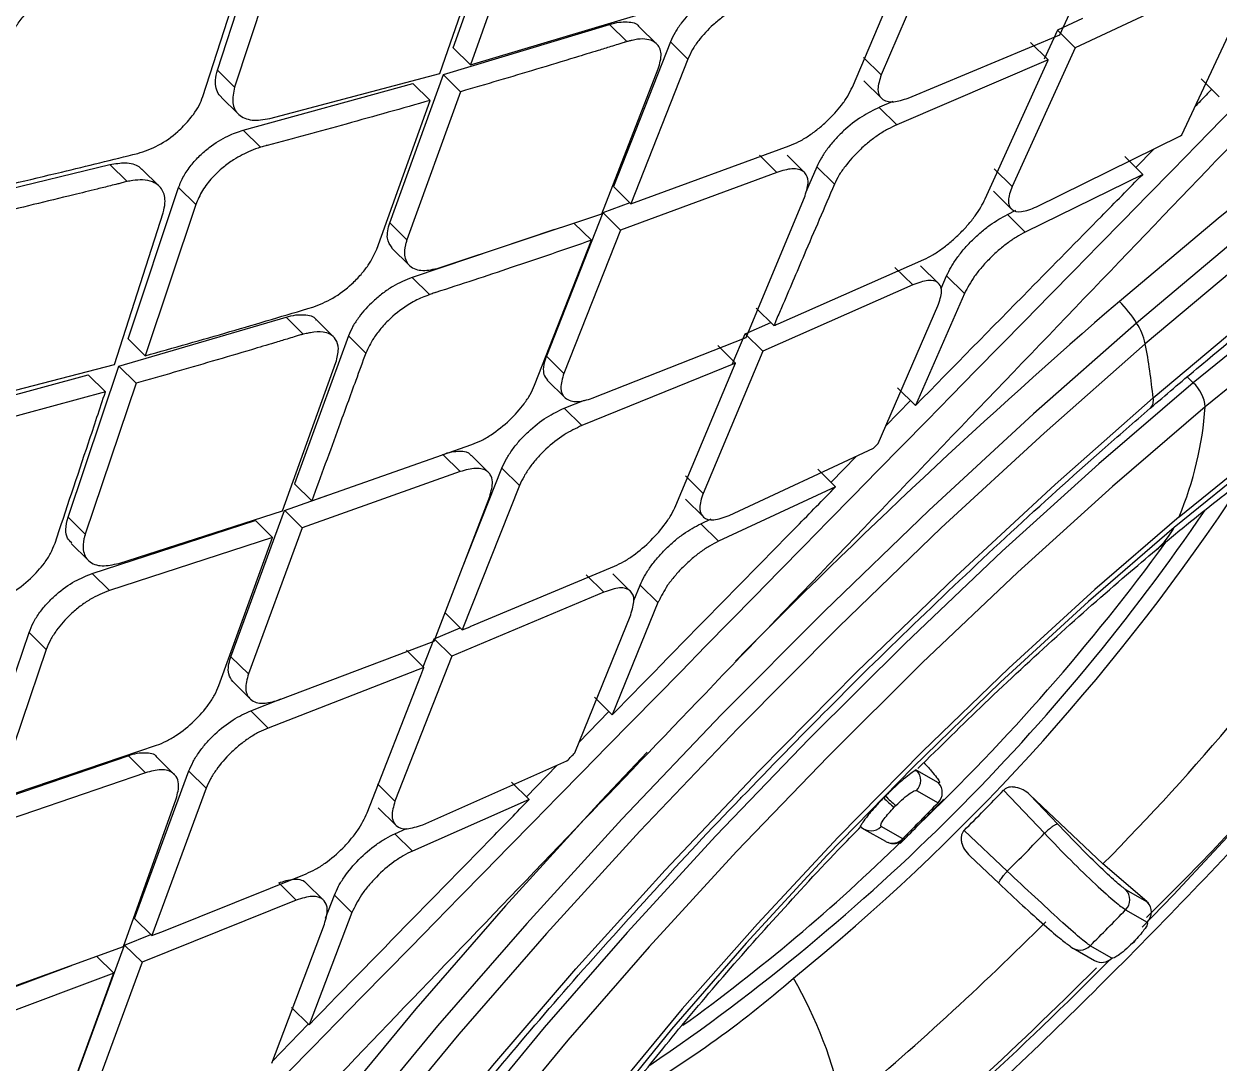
# Model space of a CAD drawing. Extents: x 525 to 613, y 487 to 635.
# Drawn here: x 540.083 to 541.062, y 582.317 to 583.168 of the extents above; entities that cross this region are included whole.
import ezdxf

# ---------------------------------------------------------------- set-up
doc = ezdxf.new("R2010")
doc.units = 0
doc.header["$MEASUREMENT"] = 0
doc.layers.add('1', color=4, linetype='Continuous')
doc.layers.add('STD TEST', color=3, linetype='Continuous')

# ---------------------------------------------------------------- blocks, each defined once
blk = doc.blocks.new('2023 VANGUARD')
at = {"layer": '1', "color": 3, "linetype": 'Continuous', "lineweight": 25}
for p, q in [((-28.5252, -9.54221), (-28.48152, -9.42056)), ((-28.02818, -9.53172), (-27.9771, -9.4186)), ((-28.71821, -9.56059), (-28.67779, -9.43731)), ((-28.46738, -9.43453), (-28.51105, -9.5562)), ((-28.53608, -9.56335), (-28.494, -9.44135)), ((-28.66369, -9.45125), (-28.70413, -9.57451)), ((-28.12536, -9.44967), (-28.17446, -9.56439)), ((-28.73027, -9.58216), (-28.68979, -9.45735)), ((-28.19813, -9.57447), (-28.14893, -9.45827)), ((-27.89504, -9.48567), (-28.0155, -9.54228)), ((-27.92836, -9.61359), (-27.87594, -9.50139)), ((-28.51105, -9.55619), (-28.37454, -9.51544)), ((-28.53316, -9.56428), (-28.39705, -9.52313)), ((-28.39705, -9.52313), (-28.38285, -9.53717)), ((-28.35845, -9.53909), (-28.37269, -9.52502)), ((-28.00964, -9.51814), (-28.03016, -9.52781)), ((-28.15238, -9.58352), (-28.02818, -9.53171)), ((-28.03015, -9.52781), (-28.04093, -9.55149)), ((-28.0155, -9.54228), (-28.03012, -9.52783)), ((-28.52519, -9.54222), (-28.51105, -9.5562)), ((-28.34714, -9.5374), (-28.3939, -9.65601)), ((-28.33288, -9.55149), (-28.34712, -9.53742)), ((-28.0155, -9.54228), (-28.06728, -9.65593)), ((-28.03766, -9.55228), (-28.05228, -9.53782)), ((-28.33288, -9.55149), (-28.37961, -9.67013)), ((-28.17446, -9.56439), (-28.18888, -9.55013)), ((-28.03766, -9.55228), (-28.16161, -9.60542)), ((-28.08925, -9.66611), (-28.03803, -9.55309)), ((-28.03803, -9.55309), (-28.03766, -9.55228)), ((-28.70413, -9.57451), (-28.71822, -9.56059)), ((-28.67542, -9.60021), (-28.53608, -9.56335)), ((-28.57712, -9.68565), (-28.53316, -9.56428)), ((-28.51899, -9.57828), (-28.53313, -9.56431)), ((-28.40347, -9.67846), (-28.35709, -9.55947)), ((-28.69708, -9.60982), (-28.55813, -9.57149)), ((-28.544, -9.58546), (-28.55813, -9.57149)), ((-28.18877, -9.56926), (-28.17432, -9.58354)), ((-27.89772, -9.58243), (-27.91251, -9.56781)), ((-28.71516, -9.58264), (-28.70116, -9.59648)), ((-28.51899, -9.57828), (-28.56295, -9.69966)), ((-28.58761, -9.70719), (-28.544, -9.58547)), ((-28.16161, -9.60542), (-28.17609, -9.59112)), ((-28.16509, -9.58642), (-28.17584, -9.59101)), ((-28.69708, -9.60983), (-28.68298, -9.62376)), ((-27.92921, -9.61444), (-27.92836, -9.61359)), ((-28.37961, -9.67013), (-28.24983, -9.62274)), ((-28.04716, -9.67264), (-27.92921, -9.61444)), ((-28.2599, -9.6444), (-28.27428, -9.63019)), ((-28.23724, -9.64461), (-28.25165, -9.63037)), ((-27.96026, -9.64599), (-27.97498, -9.63145)), ((-27.95113, -9.62526), (-27.96585, -9.64047)), ((-28.94763, -9.6723), (-28.80626, -9.63804)), ((-28.7922, -9.65193), (-28.80626, -9.63804)), ((-28.76584, -9.65579), (-28.78002, -9.64178)), ((-28.22733, -9.63985), (-28.23382, -9.65499)), ((-28.21287, -9.65414), (-28.22731, -9.63986)), ((-28.06728, -9.65593), (-28.08192, -9.64147)), ((-28.2599, -9.6444), (-28.38809, -9.69168)), ((-27.96026, -9.64599), (-28.05647, -9.69338)), ((-28.79141, -9.78079), (-28.75007, -9.65683)), ((-28.73598, -9.67075), (-28.75005, -9.65685)), ((-28.37961, -9.67013), (-28.39388, -9.65603)), ((-28.23382, -9.65499), (-28.23624, -9.66064)), ((-28.08264, -9.65978), (-28.06799, -9.67425)), ((-28.73598, -9.67075), (-28.77732, -9.79472)), ((-28.38035, -9.6694), (-28.4024, -9.67755)), ((-28.285, -9.77958), (-28.23688, -9.66354)), ((-28.80248, -9.80175), (-28.76271, -9.67746)), ((-28.53651, -9.72262), (-28.40347, -9.67845)), ((-28.4024, -9.67755), (-28.4488, -9.79493)), ((-28.38809, -9.69169), (-28.40237, -9.67758)), ((-28.07112, -9.6789), (-28.06409, -9.67543)), ((-28.05647, -9.69338), (-28.07112, -9.6789)), ((-28.56295, -9.69966), (-28.57712, -9.68566)), ((-28.44202, -9.69125), (-28.5588, -9.73052)), ((-28.38809, -9.69169), (-28.43449, -9.80908)), ((-28.41192, -9.70003), (-28.42618, -9.68594)), ((-28.45842, -9.8189), (-28.41192, -9.70004)), ((-28.57523, -9.70654), (-28.56106, -9.72054)), ((-28.25887, -9.76846), (-28.13955, -9.71577)), ((-28.12758, -9.73534), (-28.14218, -9.72091)), ((-28.5588, -9.73053), (-28.54461, -9.74454)), ((-28.14872, -9.73663), (-28.1633, -9.72223)), ((-28.12546, -9.7395), (-28.12091, -9.72907)), ((-28.12088, -9.72909), (-28.10627, -9.74353)), ((-28.14872, -9.73663), (-28.27141, -9.79104)), ((-28.10627, -9.74353), (-28.14639, -9.83541)), ((-28.27692, -9.75566), (-28.26242, -9.76999)), ((-28.17702, -9.86663), (-28.12812, -9.75384)), ((-28.79895, -9.80328), (-28.662, -9.76296)), ((-28.64787, -9.77693), (-28.662, -9.76296)), ((-28.62319, -9.77913), (-28.6372, -9.76528)), ((-28.2859, -9.77671), (-28.26501, -9.76743)), ((-28.61087, -9.77843), (-28.65511, -9.89953)), ((-28.59669, -9.79244), (-28.61086, -9.77844)), ((-28.41113, -9.82947), (-28.285, -9.77958)), ((-28.29649, -9.80187), (-28.28589, -9.77673)), ((-28.27141, -9.79104), (-28.28588, -9.77674)), ((-28.77732, -9.79472), (-28.79141, -9.78079)), ((-28.3084, -9.78638), (-28.29395, -9.80066)), ((-28.43449, -9.80908), (-28.4488, -9.79493)), ((-28.27141, -9.79104), (-28.32043, -9.90742)), ((-28.94241, -9.83802), (-28.80248, -9.80175)), ((-28.84057, -9.92697), (-28.79895, -9.80328)), ((-28.78484, -9.81723), (-28.79892, -9.80331)), ((-28.66498, -9.92168), (-28.6211, -9.80022)), ((-28.29385, -9.80074), (-28.41983, -9.85191)), ((-28.34268, -9.91736), (-28.29545, -9.8045)), ((-28.29545, -9.8045), (-28.29387, -9.80077)), ((-28.9636, -9.84811), (-28.82405, -9.81036)), ((-28.78484, -9.81723), (-28.82646, -9.94091)), ((-28.80997, -9.82428), (-28.82405, -9.81036)), ((-28.44801, -9.81473), (-28.43368, -9.82889)), ((-27.92382, -9.81188), (-27.91892, -9.81686)), ((-28.80997, -9.82428), (-28.94955, -9.86199)), ((-28.14639, -9.8354), (-28.16103, -9.82094)), ((-28.43419, -9.83771), (-28.4176, -9.83095)), ((-28.43419, -9.83772), (-28.41984, -9.8519)), ((-28.15059, -9.83126), (-28.17068, -9.852)), ((-28.64091, -9.91357), (-28.50977, -9.86751)), ((-28.51938, -9.88963), (-28.53366, -9.87552)), ((-28.49615, -9.89041), (-28.51046, -9.87627)), ((-28.29892, -9.92551), (-28.18085, -9.87052)), ((-28.19499, -9.87711), (-28.21559, -9.89838)), ((-28.518, -9.96964), (-28.48514, -9.88673)), ((-28.4708, -9.9009), (-28.48513, -9.88674)), ((-28.21183, -9.90209), (-28.2264, -9.8877)), ((-28.51938, -9.88963), (-28.64893, -9.93557)), ((-28.32043, -9.90742), (-28.33492, -9.89311)), ((-28.64091, -9.91357), (-28.6551, -9.89954)), ((-28.47075, -9.90098), (-28.51772, -10.01935)), ((-28.21184, -9.9021), (-28.30776, -9.94671)), ((-28.66315, -9.92151), (-28.62871, -9.90928)), ((-28.54061, -10.02863), (-28.49514, -9.90998)), ((-28.33494, -9.9121), (-28.32044, -9.92643)), ((-28.82646, -9.94091), (-28.84056, -9.92697)), ((-28.79908, -9.9648), (-28.66498, -9.92168)), ((-28.70711, -10.04132), (-28.66316, -9.92152)), ((-28.66313, -9.92154), (-28.64893, -9.93557)), ((-28.82087, -9.97319), (-28.68718, -9.92967)), ((-28.64894, -9.93557), (-28.69288, -10.05538)), ((-28.67298, -9.9437), (-28.68717, -9.92968)), ((-28.32227, -9.93237), (-28.31386, -9.92845)), ((-28.32227, -9.93237), (-28.30776, -9.94671)), ((-28.67298, -9.9437), (-28.80675, -9.98715)), ((-28.71703, -10.06499), (-28.67298, -9.9437)), ((-28.83807, -9.94845), (-28.82404, -9.96232)), ((-28.80675, -9.98715), (-28.82087, -9.9732)), ((-28.51121, -10.01667), (-28.39291, -9.96704)), ((-28.40161, -9.98838), (-28.41605, -9.97411)), ((-28.3798, -9.98775), (-28.39426, -9.97345)), ((-28.3771, -9.99531), (-28.37194, -9.98264)), ((-28.35744, -9.99697), (-28.37194, -9.98265)), ((-28.40161, -9.98838), (-28.52622, -10.04089)), ((-28.53208, -10.00516), (-28.51773, -10.01935)), ((-28.35744, -9.99697), (-28.3949, -10.08893)), ((-28.42551, -10.12022), (-28.37967, -10.00691)), ((-28.9145, -10.14485), (-28.87255, -10.0215)), ((-28.85843, -10.03545), (-28.87253, -10.02151)), ((-28.5406, -10.02668), (-28.51938, -10.01772)), ((-28.51774, -10.01934), (-28.5112, -10.01669)), ((-28.6684, -10.07689), (-28.54061, -10.02863)), ((-28.5496, -10.04967), (-28.54059, -10.02669)), ((-28.52622, -10.04089), (-28.54057, -10.02671)), ((-28.85843, -10.03545), (-28.90037, -10.15882)), ((-28.69288, -10.05538), (-28.70711, -10.04132)), ((-28.52622, -10.04089), (-28.57278, -10.1597)), ((-28.54909, -10.05018), (-28.56345, -10.03599)), ((-28.54909, -10.05018), (-28.67663, -10.09979)), ((-28.55168, -10.05678), (-28.54909, -10.05018)), ((-28.70572, -10.06171), (-28.69148, -10.07578)), ((-28.59546, -10.16918), (-28.55168, -10.05678)), ((-28.69089, -10.08569), (-28.66591, -10.07595)), ((-28.3949, -10.08893), (-28.4094, -10.0746)), ((-28.67663, -10.09979), (-28.69089, -10.0857)), ((-28.39753, -10.08633), (-28.42208, -10.11174)), ((-28.92214, -10.16724), (-28.79146, -10.12242)), ((-28.90036, -10.15882), (-28.76807, -10.11391)), ((-28.77726, -10.13644), (-28.79147, -10.1224)), ((-28.75354, -10.13771), (-28.76776, -10.12366)), ((-28.55004, -10.179), (-28.43192, -10.12677)), ((-28.44007, -10.13037), (-28.46501, -10.1562)), ((-28.77726, -10.13644), (-28.90798, -10.18123)), ((-28.78617, -10.25573), (-28.74158, -10.13497)), ((-28.72733, -10.14905), (-28.74156, -10.13499)), ((-28.14584, -10.13402), (-28.14667, -10.13445)), ((-28.14667, -10.13445), (-28.14531, -10.13458)), ((-28.14531, -10.13458), (-28.14584, -10.13402)), ((-28.12762, -10.14467), (-28.14531, -10.13458)), ((-28.72733, -10.14905), (-28.77189, -10.26984)), ((-28.57278, -10.1597), (-28.58715, -10.14549)), ((-28.46282, -10.15836), (-28.47727, -10.14409)), ((-28.14557, -10.151), (-28.12788, -10.16109)), ((-28.04066, -10.18606), (-28.07423, -10.15071)), ((-28.79507, -10.27883), (-28.75195, -10.15785)), ((-28.46283, -10.15836), (-28.55846, -10.20061)), ((-28.17241, -10.15694), (-28.17098, -10.1555)), ((-28.12788, -10.16109), (-28.12765, -10.16043)), ((-27.99288, -10.21109), (-28.05265, -10.15448)), ((-28.02989, -10.17848), (-28.05265, -10.15448)), ((-28.58656, -10.1651), (-28.57218, -10.17931)), ((-28.16386, -10.16471), (-28.16244, -10.16326)), ((-28.19086, -10.18089), (-28.1914, -10.17993)), ((-28.1569, -10.19058), (-28.17458, -10.18049)), ((-28.57286, -10.18639), (-28.56333, -10.18217)), ((-28.55846, -10.20061), (-28.57286, -10.18638)), ((-28.18866, -10.18252), (-28.17097, -10.19261)), ((-28.15664, -10.1899), (-28.1569, -10.19058)), ((-28.10659, -10.18361), (-28.07125, -10.21716)), ((-28.17041, -10.19291), (-28.17097, -10.19261)), ((-28.10189, -10.20453), (-28.0779, -10.22728)), ((-27.95688, -10.24184), (-27.99288, -10.2111)), ((-28.76251, -10.26617), (-28.64542, -10.21916)), ((-28.65371, -10.24091), (-28.66805, -10.22673)), ((-28.63131, -10.24086), (-28.64567, -10.22667)), ((-28.62964, -10.25564), (-28.62243, -10.23677)), ((-28.62241, -10.23679), (-28.60804, -10.25099)), ((-27.95635, -10.2424), (-27.97404, -10.23231)), ((-28.65371, -10.24091), (-28.77998, -10.29176)), ((-27.9743, -10.24872), (-27.95661, -10.25882)), ((-27.95582, -10.24335), (-27.95688, -10.24184)), ((-27.95688, -10.24184), (-27.95635, -10.2424)), ((-27.95635, -10.2424), (-27.95582, -10.24335)), ((-28.77189, -10.26984), (-28.78617, -10.25573)), ((-28.60804, -10.25099), (-28.64319, -10.34301)), ((-28.79427, -10.27765), (-28.77276, -10.26897)), ((-28.77189, -10.26984), (-28.76251, -10.26617)), ((-28.67377, -10.37437), (-28.63059, -10.26059)), ((-28.92428, -10.32568), (-28.79507, -10.27882)), ((-28.83867, -10.39859), (-28.79426, -10.27766)), ((-28.77999, -10.29177), (-28.79425, -10.27768)), ((-27.98562, -10.28831), (-28.00331, -10.27822)), ((-27.96733, -10.27459), (-27.96875, -10.27604)), ((-27.96856, -10.2761), (-27.96714, -10.27465)), ((-28.80314, -10.30078), (-28.8174, -10.28669)), ((-28.01739, -10.28025), (-27.9997, -10.29034)), ((-28.94628, -10.33497), (-28.83784, -10.29433)), ((-28.77999, -10.29177), (-28.82437, -10.41273)), ((-28.80314, -10.30078), (-28.93209, -10.34899)), ((-28.84734, -10.42192), (-28.80657, -10.31013)), ((-28.64319, -10.34301), (-28.65759, -10.32879)), ((-28.64382, -10.34238), (-28.67332, -10.37318))]:
    blk.add_line(p, q, dxfattribs=at)
at = {"layer": '1', "color": 3, "linetype": 'Continuous', "lineweight": 25, "flags": 128}
for points in [[(-27.44059, -9.43605), (-27.45222, -9.42868), (-27.47856, -9.42577), (-27.51462, -9.43327), (-27.55987, -9.45109), (-27.61365, -9.47896), (-27.67518, -9.51648), (-27.74356, -9.56309), (-27.81779, -9.61812), (-27.89679, -9.68076), (-27.97941, -9.75011)], [(-27.42032, -9.47688), (-27.42549, -9.46174), (-27.44162, -9.44854), (-27.46779, -9.44564), (-27.50361, -9.4531), (-27.54857, -9.4708), (-27.60199, -9.49849), (-27.66312, -9.53575), (-27.73105, -9.58206), (-27.80479, -9.63673), (-27.88327, -9.69896), (-27.96534, -9.76785)], [(-27.42362, -9.52604), (-27.42209, -9.50703), (-27.42785, -9.48412), (-27.4437, -9.47115), (-27.46941, -9.46831), (-27.50459, -9.47564), (-27.54875, -9.49302), (-27.60123, -9.52022), (-27.66127, -9.55683), (-27.728, -9.60231), (-27.80044, -9.65601), (-27.87753, -9.71714), (-27.95815, -9.78481)], [(-27.95179, -9.82914), (-27.87387, -9.76381), (-27.79955, -9.7051), (-27.73, -9.65393), (-27.66632, -9.6111), (-27.60951, -9.5773), (-27.56046, -9.55306), (-27.51996, -9.53875), (-27.48863, -9.53461), (-27.46697, -9.54071), (-27.45533, -9.55693), (-27.45389, -9.58303), (-27.45642, -9.59721)], [(-27.502, -9.58449), (-27.50738, -9.58046), (-27.52974, -9.57576), (-27.56188, -9.58148), (-27.60324, -9.5975), (-27.65312, -9.62356), (-27.71067, -9.65921), (-27.7749, -9.70385), (-27.84472, -9.7567), (-27.91892, -9.81686)], [(-27.52563, -9.59977), (-27.52688, -9.59978), (-27.55844, -9.60539), (-27.59906, -9.62113), (-27.64805, -9.64672), (-27.70457, -9.68173), (-27.76765, -9.72557), (-27.83621, -9.77747), (-27.90908, -9.83655)], [(-27.93042, -9.92667), (-27.8646, -9.87354), (-27.80342, -9.82799), (-27.74826, -9.79104), (-27.70033, -9.76351), (-27.66071, -9.74602), (-27.63029, -9.73895), (-27.60975, -9.74247), (-27.59954, -9.7565), (-27.5999, -9.78072), (-27.61081, -9.81459), (-27.63203, -9.85736), (-27.6631, -9.90807), (-27.7033, -9.96558), (-27.75175, -10.02863), (-27.80736, -10.09578), (-27.8689, -10.16555), (-27.93498, -10.23638), (-27.96065, -10.26291)], [(-27.63347, -9.84635), (-27.61732, -9.80743), (-27.61237, -9.7785), (-27.61875, -9.76027), (-27.63629, -9.75319), (-27.66457, -9.75743), (-27.70289, -9.77288), (-27.7503, -9.79918), (-27.80564, -9.83566), (-27.86754, -9.88143), (-27.93448, -9.93537)], [(-27.96534, -9.76785), (-28.04981, -9.84239), (-28.13545, -9.9215), (-28.22101, -10.00403), (-28.30523, -10.08876), (-28.3869, -10.17447), (-28.46481, -10.2599), (-28.53784, -10.34381), (-28.60492, -10.42497), (-28.66507, -10.5022), (-28.71741, -10.57438), (-28.76118, -10.64046), (-28.79575, -10.69946), (-28.8206, -10.75052), (-28.83538, -10.79292), (-28.83987, -10.82601), (-28.83401, -10.84934), (-28.81787, -10.86254), (-28.80762, -10.86508)], [(-27.95815, -9.78481), (-28.04113, -9.85804), (-28.12525, -9.93575), (-28.20929, -10.01681), (-28.29202, -10.10005), (-28.37224, -10.18423), (-28.44878, -10.26815), (-28.52051, -10.35058), (-28.5864, -10.4303), (-28.64549, -10.50617), (-28.69691, -10.57707), (-28.7399, -10.64197), (-28.77386, -10.69993), (-28.79827, -10.75009), (-28.81279, -10.79174), (-28.8172, -10.82425), (-28.81144, -10.84716), (-28.79559, -10.86013), (-28.76988, -10.86297), (-28.75724, -10.86132)], [(-27.91892, -9.81686), (-27.99623, -9.88331), (-28.07535, -9.9549), (-28.1549, -10.03041), (-28.23354, -10.10856), (-28.30991, -10.188), (-28.38271, -10.26737), (-28.45069, -10.34531), (-28.51269, -10.4205), (-28.56764, -10.49164), (-28.61462, -10.55752), (-28.65281, -10.61701), (-28.68156, -10.6691), (-28.70038, -10.71288), (-28.70895, -10.74762), (-28.70712, -10.77272), (-28.69992, -10.78407)], [(-28.67763, -10.82612), (-28.68399, -10.82787), (-28.71532, -10.83201), (-28.73698, -10.82592), (-28.74862, -10.80969), (-28.75006, -10.78359), (-28.74128, -10.74802), (-28.72242, -10.70354), (-28.69377, -10.65086), (-28.65579, -10.5908), (-28.60908, -10.52432), (-28.55437, -10.45246), (-28.49253, -10.37636), (-28.42452, -10.29721), (-28.35143, -10.21627), (-28.27441, -10.1348), (-28.19466, -10.05411), (-28.11346, -9.97544), (-28.03207, -9.90006), (-27.95179, -9.82914)], [(-27.90908, -9.83655), (-27.98501, -9.90181), (-28.0627, -9.97212), (-28.14083, -10.04628), (-28.21805, -10.12302), (-28.29306, -10.20103), (-28.36455, -10.27898), (-28.43131, -10.35553), (-28.4922, -10.42937), (-28.54617, -10.49924), (-28.5923, -10.56393), (-28.62981, -10.62236), (-28.65805, -10.67351), (-28.67653, -10.71651), (-28.68275, -10.73784)], [(-27.93042, -9.92667), (-27.99941, -9.98619), (-28.07004, -10.05078), (-28.14071, -10.11898), (-28.20986, -10.18928), (-28.27594, -10.26011), (-28.33748, -10.32988), (-28.39309, -10.39703), (-28.44154, -10.46007), (-28.48174, -10.51759), (-28.5128, -10.5683), (-28.53403, -10.61107), (-28.54494, -10.64494), (-28.5453, -10.66916), (-28.53509, -10.68319), (-28.51455, -10.68671), (-28.48413, -10.67964), (-28.44451, -10.66215), (-28.39658, -10.63462), (-28.34141, -10.59766), (-28.28024, -10.55211), (-28.21442, -10.49899)], [(-27.93448, -9.93537), (-28.00482, -9.99615), (-28.07682, -10.06226), (-28.1487, -10.13209), (-28.2187, -10.20391), (-28.2851, -10.27595), (-28.34626, -10.34644), (-28.40066, -10.41365), (-28.44698, -10.47591), (-28.48408, -10.5317), (-28.51103, -10.57965)], [(-28.36616, -10.1195), (-28.40377, -10.15943), (-28.4822, -10.24543), (-28.55571, -10.32989), (-28.62324, -10.4116), (-28.68378, -10.48934), (-28.73647, -10.562), (-28.78054, -10.62851), (-28.81533, -10.6879), (-28.84035, -10.73931)], [(-27.96856, -10.2761), (-27.96856, -10.2761), (-27.96875, -10.27604)], [(-27.96733, -10.27459), (-27.96714, -10.27465), (-27.9672, -10.27446), (-27.96736, -10.27422)], [(-28.80657, -10.31013), (-28.80465, -10.30489), (-28.80314, -10.30078)]]:
    blk.add_lwpolyline(points, dxfattribs=at)
at = {"layer": '1', "color": 3, "linetype": 'Continuous', "lineweight": 25}
for centre, radius, start, end in [((-24.44688, -13.83341), 5.39927, 130.86362, 135.43786), ((-28.04851, -9.81938), 0.09784, 31.78257, 45.07061), ((-28.00947, -9.79656), 0.05264, 12.89514, 33.05428), ((-28.47345, -9.88141), 0.52427, 5.72193, 10.61769), ((-27.93858, -9.83899), 0.02961, 4.72557, 48.37544), ((-27.96044, -9.83132), 0.00892, 314.25477, 14.12137), ((-28.20232, -9.81468), 0.29406, 337.61372, 355.73447), ((-29.40965, -8.76048), 2.0839, 314.18146, 327.63145), ((-29.37352, -8.91579), 1.78873, 309.0614, 326.09307), ((-29.33801, -8.94724), 1.72928, 304.27705, 325.72403), ((-27.98859, -9.90689), 0.06115, 310.1129, 332.23534), ((-29.35242, -8.91683), 1.74744, 313.68417, 323.85731), ((-29.33378, -8.87985), 1.88952, 315.20687, 325.08204), ((-28.15397, -10.14265), 0.01184, 315.16797, 43.00923), ((-28.13628, -10.15274), 0.01184, 315.16795, 43.01118), ((-29.78044, -8.50477), 2.37071, 314.91477, 316.02989), ((-28.10774, -10.09437), 0.08999, 224.05602, 231.41239), ((-28.10631, -10.09292), 0.08999, 224.05602, 231.41239), ((-26.12964, -12.15567), 2.82336, 135.05257, 135.89209), ((-28.18292, -10.17242), 0.01161, 226.85594, 315.94966), ((-28.16525, -10.18247), 0.01165, 243.72276, 315.87816), ((-29.74615, -8.53905), 2.37093, 314.94522, 315.9994), ((-29.24611, -9.08283), 1.55423, 305.80024, 314.4579), ((-27.98269, -10.24038), 0.01184, 315.16795, 43.01108), ((-30.00156, -8.28363), 2.82336, 315.05257, 315.89209), ((-27.96501, -10.25047), 0.01184, 315.16797, 43.00923), ((-29.90858, -8.385), 2.64642, 310.05546, 314.92935), ((-28.01165, -10.27015), 0.01161, 226.85397, 315.94968), ((-27.99398, -10.28021), 0.01164, 240.54667, 315.8932), ((-30.46194, -7.82967), 3.4895, 310.09691, 315.16996), ((-30.35589, -7.93893), 3.33405, 310.06245, 315.0044), ((-28.82446, -9.64177), 0.87959, 299.85195, 311.0908), ((-28.57219, -10.49103), 0.37537, 12.36941, 29.76507)]:
    blk.add_arc(centre, radius, start, end, dxfattribs=at)
for points, knots in [([(-26.25657, -9.00659), (-26.28639, -9.03262), (-26.34616, -9.08477), (-26.43588, -9.16337), (-26.52589, -9.24245), (-26.61618, -9.32202), (-26.70675, -9.40207), (-26.79761, -9.48261), (-26.96246, -9.62917), (-27.20071, -9.84237), (-27.56336, -10.17021), (-27.97706, -10.54895), (-28.64491, -11.16944), (-29.51041, -11.99309), (-30.38702, -12.85546), (-31.08022, -13.55442), (-31.59577, -14.08289), (-32.10642, -14.61502), (-32.50043, -15.03251), (-32.78012, -15.33225), (-32.94828, -15.5135), (-33.11556, -15.69485), (-33.28196, -15.8763), (-33.44748, -16.05784), (-33.61212, -16.23948), (-33.77589, -16.42122), (-33.93877, -16.60306), (-34.10078, -16.78499), (-34.2619, -16.96703), (-34.42218, -17.14914), (-34.52841, -17.27076), (-34.58149, -17.33153)], [0, 0, 0, 0, 0.010126, 0.020295, 0.030505, 0.040758, 0.051054, 0.061392, 0.071773, 0.107388, 0.142994, 0.196448, 0.250296, 0.375054, 0.500194, 0.562652, 0.625129, 0.687783, 0.750122, 0.771141, 0.792123, 0.813067, 0.833974, 0.854846, 0.875682, 0.896484, 0.917252, 0.937986, 0.958689, 0.97936, 1, 1, 1, 1]), ([(-34.2953, -16.35644), (-34.14823, -16.20119), (-33.85224, -15.88876), (-33.42001, -15.43141), (-33.01014, -14.9978), (-32.63664, -14.60267), (-32.26473, -14.20939), (-31.88595, -13.8093), (-31.49148, -13.39343), (-31.16359, -13.0484), (-30.89979, -12.77112), (-30.69771, -12.5589), (-30.49465, -12.34581), (-30.2801, -12.12086), (-30.04349, -11.87298), (-29.7782, -11.59537), (-29.4728, -11.27614), (-29.12524, -10.91318), (-28.73351, -10.50434), (-28.30692, -10.05918), (-27.85935, -9.59244), (-27.55441, -9.27357), (-27.40314, -9.11539)], [0, 0, 0, 0, 0.064164, 0.129134, 0.188798, 0.243179, 0.292266, 0.351199, 0.408496, 0.464259, 0.494029, 0.523343, 0.552199, 0.582361, 0.616634, 0.655054, 0.697624, 0.749251, 0.805912, 0.867594, 0.93432, 1, 1, 1, 1]), ([(-27.42882, -9.12347), (-27.42923, -9.12389), (-27.43251, -9.12726), (-27.44344, -9.13848), (-27.48239, -9.17846), (-27.62788, -9.32769), (-28.19488, -9.90754), (-29.31913, -11.05091), (-30.32006, -12.09508), (-30.89652, -12.69644)], [0, 0, 0, 0, 0.000353, 0.002828, 0.009436, 0.033986, 0.128384, 0.498019, 1, 1, 1, 1]), ([(-26.55478, -9.37295), (-26.88226, -9.65981), (-27.5372, -10.23354), (-28.50504, -11.11777), (-29.46085, -12.01809), (-30.40261, -12.93529), (-31.32967, -13.86783), (-32.24048, -14.81509), (-33.13578, -15.77498), (-33.7174, -16.4252), (-34.00821, -16.75031)], [0, 0, 0, 0, 0.125, 0.25, 0.375, 0.5, 0.625, 0.75, 0.875, 1, 1, 1, 1]), ([(-28.88833, -9.53615), (-28.88691, -9.53249), (-28.88439, -9.52604), (-28.87721, -9.51608), (-28.86897, -9.50766), (-28.85962, -9.50065), (-28.84829, -9.49395), (-28.83995, -9.49146), (-28.83461, -9.48987)], [0, 0, 0, 0, 0.184609, 0.326069, 0.500033, 0.638532, 0.76817, 1, 1, 1, 1]), ([(-28.29465, -9.48991), (-28.2999, -9.49208), (-28.30785, -9.49538), (-28.31866, -9.50282), (-28.32851, -9.51094), (-28.33714, -9.52027), (-28.34375, -9.52992), (-28.34598, -9.53485), (-28.34714, -9.5374)], [0, 0, 0, 0, 0.246342, 0.372404, 0.500279, 0.730548, 0.86046, 1, 1, 1, 1]), ([(-28.28038, -9.50401), (-28.28563, -9.50619), (-28.29358, -9.50948), (-28.30439, -9.51692), (-28.31425, -9.52504), (-28.32288, -9.53436), (-28.32949, -9.54401), (-28.33172, -9.54894), (-28.33288, -9.55149)], [0, 0, 0, 0, 0.246336, 0.372395, 0.500269, 0.730597, 0.860498, 1, 1, 1, 1]), ([(-28.39705, -9.52313), (-28.39437, -9.52241), (-28.3891, -9.521), (-28.3805, -9.52101), (-28.37431, -9.52198), (-28.373, -9.52497), (-28.3729, -9.52519)], [0, 0, 0, 0, 0.252411, 0.497156, 0.962841, 1, 1, 1, 1]), ([(-28.35709, -9.55946), (-28.35587, -9.55517), (-28.35345, -9.5466), (-28.35734, -9.53921), (-28.36326, -9.53578), (-28.36989, -9.53468), (-28.37635, -9.53551), (-28.38079, -9.53678), (-28.38233, -9.53707), (-28.38284, -9.53717)], [0, 0, 0, 0, 0.249744, 0.498453, 0.627679, 0.774881, 0.932441, 0.97742, 1, 1, 1, 1]), ([(-28.38285, -9.53717), (-28.38328, -9.5373), (-28.38405, -9.53754), (-28.38542, -9.53797), (-28.38744, -9.53861), (-28.39105, -9.53974), (-28.39753, -9.54176), (-28.40908, -9.54534), (-28.42937, -9.55159), (-28.46681, -9.56294), (-28.49828, -9.57219), (-28.51899, -9.57828)], [0, 0, 0, 0, 0.00961, 0.017093, 0.030477, 0.054511, 0.097482, 0.174308, 0.310905, 0.546663, 1, 1, 1, 1]), ([(-28.71499, -9.58246), (-28.7156, -9.58194), (-28.71768, -9.58015), (-28.7195, -9.57554), (-28.72032, -9.56876), (-28.71893, -9.56336), (-28.71822, -9.56059)], [0, 0, 0, 0, 0.116206, 0.396157, 0.690739, 1, 1, 1, 1]), ([(-28.17446, -9.56439), (-28.17578, -9.56854), (-28.17843, -9.57688), (-28.17534, -9.58359), (-28.17002, -9.58628), (-28.16317, -9.58697), (-28.15656, -9.58486), (-28.15238, -9.58352)], [0, 0, 0, 0, 0.248777, 0.498666, 0.642828, 0.774535, 1, 1, 1, 1]), ([(-27.95419, -9.83769), (-27.9415, -9.82685), (-27.90472, -9.79542), (-27.8458, -9.74741), (-27.77954, -9.69641), (-27.71817, -9.6525), (-27.66271, -9.61629), (-27.6143, -9.58836), (-27.574, -9.5691), (-27.54479, -9.55889), (-27.52532, -9.55612), (-27.52306, -9.55667), (-27.52192, -9.55694)], [0, 0, 0, 0, 0.058328, 0.169108, 0.27972, 0.389979, 0.499678, 0.608461, 0.715682, 0.820163, 0.908785, 1, 1, 1, 1]), ([(-28.70413, -9.57451), (-28.70507, -9.57905), (-28.70696, -9.58813), (-28.70241, -9.59623), (-28.69609, -9.60014), (-28.68814, -9.6023), (-28.68047, -9.60104), (-28.67542, -9.60021)], [0, 0, 0, 0, 0.249498, 0.499195, 0.629277, 0.756242, 1, 1, 1, 1]), ([(-28.24983, -9.62274), (-28.24726, -9.62165), (-28.24216, -9.61949), (-28.23412, -9.61467), (-28.2263, -9.60898), (-28.21669, -9.60064), (-28.20817, -9.59127), (-28.20157, -9.58169), (-28.19929, -9.57692), (-28.19813, -9.57447)], [0, 0, 0, 0, 0.127985, 0.253954, 0.378197, 0.501113, 0.734392, 0.863203, 1, 1, 1, 1]), ([(-28.78352, -9.6289), (-28.77789, -9.62699), (-28.76661, -9.62319), (-28.75192, -9.61255), (-28.7429, -9.60326), (-28.73724, -9.596), (-28.73283, -9.58968), (-28.73112, -9.58466), (-28.73027, -9.58216)], [0, 0, 0, 0, 0.249215, 0.49895, 0.665392, 0.748854, 0.87491, 1, 1, 1, 1]), ([(-27.90381, -9.57641), (-27.90531, -9.57794), (-27.90993, -9.5827), (-27.91455, -9.58747), (-27.91767, -9.59071)], [0, 0, 0, 0, 0.32263, 1, 1, 1, 1]), ([(-28.544, -9.58546), (-28.56688, -9.59194), (-28.61109, -9.60444), (-28.65604, -9.61658), (-28.67803, -9.62244), (-28.67843, -9.62255), (-28.67992, -9.62294), (-28.68138, -9.62332), (-28.68285, -9.62372), (-28.68295, -9.62375), (-28.68298, -9.62376), (-28.68298, -9.62376)], [0, 0, 0, 0, 0.496888, 0.959878, 0.965951, 0.968106, 0.968368, 0.997832, 0.999363, 0.999924, 1, 1, 1, 1]), ([(-28.17609, -9.59112), (-28.18082, -9.59339), (-28.19044, -9.59802), (-28.20329, -9.6082), (-28.21246, -9.61743), (-28.21865, -9.62494), (-28.22388, -9.63264), (-28.22617, -9.63743), (-28.22733, -9.63985)], [0, 0, 0, 0, 0.23433, 0.477109, 0.603068, 0.732038, 0.864271, 1, 1, 1, 1]), ([(-28.75007, -9.65683), (-28.74882, -9.65373), (-28.7464, -9.64773), (-28.74017, -9.63871), (-28.73295, -9.63071), (-28.72303, -9.62212), (-28.71057, -9.61426), (-28.70128, -9.61121), (-28.69708, -9.60983)], [0, 0, 0, 0, 0.160563, 0.310984, 0.451272, 0.581442, 0.810576, 1, 1, 1, 1]), ([(-28.16161, -9.60542), (-28.1641, -9.60654), (-28.16904, -9.60878), (-28.17694, -9.61367), (-28.18472, -9.61945), (-28.19437, -9.62794), (-28.20289, -9.63744), (-28.20946, -9.64703), (-28.21171, -9.65173), (-28.21287, -9.65414)], [0, 0, 0, 0, 0.126592, 0.2521, 0.376884, 0.501305, 0.737044, 0.865156, 1, 1, 1, 1]), ([(-28.68298, -9.62376), (-28.6856, -9.6247), (-28.69258, -9.62721), (-28.70352, -9.63275), (-28.71416, -9.64052), (-28.72305, -9.64899), (-28.73128, -9.65956), (-28.73436, -9.66689), (-28.73598, -9.67076)], [0, 0, 0, 0, 0.123847, 0.331014, 0.466604, 0.623312, 0.80112, 1, 1, 1, 1]), ([(-28.92659, -9.66315), (-28.89964, -9.65685), (-28.86219, -9.6481), (-28.81461, -9.63656), (-28.79387, -9.63144), (-28.78352, -9.62889)], [0, 0, 0, 0, 0.562661, 0.781761, 1, 1, 1, 1]), ([(-28.80626, -9.63803), (-28.80192, -9.63728), (-28.79268, -9.63569), (-28.78411, -9.63798), (-28.78097, -9.64116), (-28.78019, -9.64195)], [0, 0, 0, 0, 0.399391, 0.850739, 1, 1, 1, 1]), ([(-28.23687, -9.66354), (-28.2356, -9.6594), (-28.2332, -9.65162), (-28.23552, -9.64626), (-28.23856, -9.64333), (-28.24177, -9.64176), (-28.24875, -9.64101), (-28.25556, -9.64308), (-28.2599, -9.6444)], [0, 0, 0, 0, 0.24874, 0.467815, 0.498983, 0.64064, 0.771449, 1, 1, 1, 1]), ([(-28.7922, -9.65193), (-28.793, -9.65213), (-28.79443, -9.65249), (-28.79698, -9.65313), (-28.80075, -9.65407), (-28.80749, -9.65576), (-28.81952, -9.65874), (-28.84054, -9.66393), (-28.87942, -9.67338), (-28.91203, -9.6811), (-28.93356, -9.6862)], [0, 0, 0, 0, 0.017104, 0.030497, 0.054545, 0.09754, 0.174389, 0.310931, 0.545091, 1, 1, 1, 1]), ([(-28.76271, -9.67746), (-28.76204, -9.67478), (-28.76079, -9.66974), (-28.76151, -9.66174), (-28.76502, -9.65569), (-28.77165, -9.6517), (-28.77887, -9.65019), (-28.78606, -9.65081), (-28.79066, -9.65165), (-28.7922, -9.65193)], [0, 0, 0, 0, 0.145691, 0.274264, 0.501432, 0.626169, 0.791714, 0.930282, 1, 1, 1, 1]), ([(-28.14639, -9.8354), (-28.11538, -9.80382), (-28.06465, -9.75216), (-28.00258, -9.68905), (-27.97156, -9.65748), (-27.96027, -9.64599)], [0, 0, 0, 0, 0.5000005, 0.8179756, 1, 1, 1, 1]), ([(-28.21287, -9.65414), (-28.22114, -9.67344), (-28.23556, -9.70713), (-28.25153, -9.7445), (-28.25964, -9.76347), (-28.2617, -9.76829), (-28.26224, -9.76955), (-28.26238, -9.76988), (-28.26242, -9.76998), (-28.26242, -9.76999)], [0, 0, 0, 0, 0.499999, 0.872872, 0.967154, 0.991257, 0.997548, 0.999747, 1, 1, 1, 1]), ([(-28.06728, -9.65593), (-28.06876, -9.66009), (-28.07042, -9.66477), (-28.07031, -9.66884), (-28.06993, -9.67169), (-28.06755, -9.6757), (-28.06037, -9.67773), (-28.05155, -9.67433), (-28.04716, -9.67265)], [0, 0, 0, 0, 0.249121, 0.28052, 0.332977, 0.500688, 0.751406, 1, 1, 1, 1]), ([(-28.13955, -9.71577), (-28.13712, -9.71456), (-28.13237, -9.7122), (-28.12475, -9.7071), (-28.11723, -9.70118), (-28.10996, -9.69448), (-28.10328, -9.68734), (-28.09533, -9.67752), (-28.09168, -9.67066), (-28.08925, -9.66611)], [0, 0, 0, 0, 0.128334, 0.251119, 0.376293, 0.500399, 0.62351, 0.749639, 1, 1, 1, 1]), ([(-28.12091, -9.72907), (-28.11978, -9.72674), (-28.11755, -9.72213), (-28.11258, -9.71458), (-28.10667, -9.70707), (-28.09995, -9.69984), (-28.09274, -9.69321), (-28.0828, -9.68532), (-28.07579, -9.68147), (-28.07112, -9.6789)], [0, 0, 0, 0, 0.130869, 0.259341, 0.385778, 0.51056, 0.634081, 0.75675, 1, 1, 1, 1]), ([(-28.575, -9.70635), (-28.57678, -9.70396), (-28.5805, -9.69897), (-28.57828, -9.69022), (-28.57712, -9.68566)], [0, 0, 0, 0, 0.478257, 1, 1, 1, 1]), ([(-28.56295, -9.69966), (-28.56313, -9.70016), (-28.56363, -9.7016), (-28.56486, -9.70604), (-28.56546, -9.71377), (-28.56218, -9.72052), (-28.5561, -9.72392), (-28.5485, -9.72541), (-28.54122, -9.72372), (-28.53651, -9.72262)], [0, 0, 0, 0, 0.027526, 0.078466, 0.25015, 0.499437, 0.63601, 0.765084, 1, 1, 1, 1]), ([(-28.41192, -9.70003), (-28.43373, -9.70755), (-28.47586, -9.72208), (-28.51885, -9.73619), (-28.53987, -9.74301), (-28.54024, -9.74313), (-28.54034, -9.74316), (-28.5417, -9.74359), (-28.5431, -9.74403), (-28.54449, -9.7445), (-28.54459, -9.74453), (-28.54461, -9.74454), (-28.54461, -9.74454)], [0, 0, 0, 0, 0.496892, 0.960008, 0.966049, 0.967674, 0.968282, 0.968368, 0.997884, 0.999402, 0.999936, 1, 1, 1, 1]), ([(-28.05647, -9.69338), (-28.05887, -9.69464), (-28.06362, -9.69711), (-28.07121, -9.70235), (-28.07863, -9.70835), (-28.08574, -9.71503), (-28.09232, -9.72216), (-28.10022, -9.73207), (-28.10385, -9.73895), (-28.10627, -9.74353)], [0, 0, 0, 0, 0.129501, 0.255778, 0.379259, 0.5004, 0.623638, 0.749666, 1, 1, 1, 1]), ([(-28.64001, -9.75477), (-28.63459, -9.75265), (-28.62374, -9.74842), (-28.60991, -9.73786), (-28.60058, -9.72829), (-28.59289, -9.71841), (-28.58967, -9.71158), (-28.5876, -9.70719)], [0, 0, 0, 0, 0.249585, 0.499556, 0.637828, 0.767434, 1, 1, 1, 1]), ([(-28.5588, -9.73052), (-28.56408, -9.73266), (-28.57205, -9.7359), (-28.58283, -9.74335), (-28.59263, -9.75151), (-28.60114, -9.76095), (-28.60763, -9.77077), (-28.60977, -9.77582), (-28.61088, -9.77843)], [0, 0, 0, 0, 0.246122, 0.372299, 0.500372, 0.730426, 0.860366, 1, 1, 1, 1]), ([(-28.12811, -9.75384), (-28.12665, -9.74964), (-28.12515, -9.7453), (-28.12516, -9.74186), (-28.12518, -9.74095), (-28.12552, -9.73813), (-28.12792, -9.73391), (-28.13532, -9.73174), (-28.14427, -9.73501), (-28.14872, -9.73663)], [0, 0, 0, 0, 0.24932, 0.257927, 0.273073, 0.322973, 0.500753, 0.751386, 1, 1, 1, 1]), ([(-28.54461, -9.74454), (-28.54477, -9.74463), (-28.54519, -9.74486), (-28.54671, -9.74541), (-28.55181, -9.74733), (-28.56236, -9.75252), (-28.57467, -9.76192), (-28.5842, -9.77191), (-28.59164, -9.78189), (-28.59477, -9.78841), (-28.5967, -9.79244)], [0, 0, 0, 0, 0.009122, 0.024533, 0.074527, 0.251182, 0.500258, 0.650088, 0.783386, 1, 1, 1, 1]), ([(-28.77732, -9.79472), (-28.75415, -9.78816), (-28.70809, -9.77511), (-28.66262, -9.76152), (-28.64001, -9.75476)], [0, 0, 0, 0, 0.502953, 1, 1, 1, 1]), ([(-28.662, -9.76295), (-28.6593, -9.76226), (-28.65397, -9.76089), (-28.64525, -9.76103), (-28.63893, -9.76213), (-28.6375, -9.76522), (-28.6374, -9.76544)], [0, 0, 0, 0, 0.253321, 0.498692, 0.964476, 1, 1, 1, 1]), ([(-28.26242, -9.76999), (-28.26176, -9.7697), (-28.26058, -9.7692), (-28.2594, -9.76869), (-28.25887, -9.76846)], [0, 0, 0, 0, 0.56, 1, 1, 1, 1]), ([(-28.64787, -9.77693), (-28.6483, -9.77706), (-28.64908, -9.7773), (-28.65046, -9.77772), (-28.65249, -9.77833), (-28.65614, -9.77944), (-28.66266, -9.78142), (-28.6743, -9.78493), (-28.6947, -9.79104), (-28.73236, -9.80216), (-28.764, -9.81124), (-28.78483, -9.81722)], [0, 0, 0, 0, 0.009618, 0.017107, 0.030502, 0.054554, 0.097555, 0.174419, 0.311027, 0.546303, 1, 1, 1, 1]), ([(-28.6211, -9.80022), (-28.6201, -9.79632), (-28.61824, -9.78899), (-28.62076, -9.78124), (-28.62546, -9.77681), (-28.63231, -9.77465), (-28.63929, -9.77502), (-28.64499, -9.77644), (-28.6471, -9.77679), (-28.64787, -9.77692)], [0, 0, 0, 0, 0.217149, 0.408058, 0.572656, 0.710894, 0.907606, 0.966764, 1, 1, 1, 1]), ([(-28.59669, -9.79244), (-28.59943, -9.79993), (-28.6068, -9.82012), (-28.62152, -9.86051), (-28.63353, -9.89339), (-28.64091, -9.91357)], [0, 0, 0, 0, 0.185472, 0.500001, 1, 1, 1, 1]), ([(-28.44881, -9.79493), (-28.44981, -9.7981), (-28.4516, -9.80371), (-28.4511, -9.81049), (-28.44901, -9.8132), (-28.44791, -9.81464)], [0, 0, 0, 0, 0.37957, 0.671207, 1, 1, 1, 1]), ([(-28.43449, -9.80908), (-28.4357, -9.81335), (-28.43813, -9.8219), (-28.43471, -9.82893), (-28.42915, -9.83185), (-28.42209, -9.83274), (-28.41538, -9.83074), (-28.41113, -9.82948)], [0, 0, 0, 0, 0.248853, 0.49858, 0.642422, 0.774049, 1, 1, 1, 1]), ([(-28.50978, -9.86751), (-28.50718, -9.86645), (-28.50203, -9.86434), (-28.4914, -9.85804), (-28.4787, -9.84792), (-28.46818, -9.83605), (-28.46171, -9.8263), (-28.45953, -9.82142), (-28.45842, -9.8189)], [0, 0, 0, 0, 0.128064, 0.254224, 0.50057, 0.73425, 0.863182, 1, 1, 1, 1]), ([(-28.85126, -9.94829), (-28.84212, -9.92085), (-28.82834, -9.87953), (-28.81459, -9.83818), (-28.80997, -9.82428)], [0, 0, 0, 0, 0.664013, 1, 1, 1, 1]), ([(-28.48515, -9.88673), (-28.48404, -9.88425), (-28.48185, -9.87934), (-28.47672, -9.87153), (-28.47061, -9.86393), (-28.4615, -9.85464), (-28.44868, -9.84447), (-28.43896, -9.83994), (-28.43419, -9.83771)], [0, 0, 0, 0, 0.135487, 0.267661, 0.396704, 0.522809, 0.765872, 1, 1, 1, 1]), ([(-28.28909, -10.15681), (-28.26534, -10.13224), (-28.21745, -10.08272), (-28.14309, -10.00972), (-28.06801, -9.93885), (-28.00479, -9.88161), (-27.96729, -9.84907), (-27.95419, -9.83769)], [0, 0, 0, 0, 0.2177398, 0.4389361, 0.6601185, 0.8812034, 1, 1, 1, 1]), ([(-27.94924, -9.95369), (-27.93978, -9.94586), (-27.9129, -9.92362), (-27.87181, -9.89164), (-27.83239, -9.86327), (-27.80818, -9.84718), (-27.8004, -9.84261), (-27.79965, -9.84218)], [0, 0, 0, 0, 0.1584838, 0.4506573, 0.734541, 0.9747092, 1, 1, 1, 1]), ([(-28.41982, -9.85191), (-28.4246, -9.85416), (-28.43433, -9.85874), (-28.44715, -9.86898), (-28.45624, -9.8783), (-28.46234, -9.88587), (-28.46744, -9.89365), (-28.46964, -9.89852), (-28.47075, -9.90098)], [0, 0, 0, 0, 0.235285, 0.478666, 0.604649, 0.733396, 0.865115, 1, 1, 1, 1]), ([(-28.18085, -9.87053), (-28.18014, -9.8698), (-28.17886, -9.8685), (-28.17759, -9.8672), (-28.17702, -9.86663)], [0, 0, 0, 0, 0.560001, 1, 1, 1, 1]), ([(-28.53366, -9.87553), (-28.53114, -9.87472), (-28.52615, -9.87312), (-28.51796, -9.87269), (-28.51206, -9.87332), (-28.51082, -9.87622), (-28.51071, -9.87647)], [0, 0, 0, 0, 0.246927, 0.488543, 0.954847, 1, 1, 1, 1]), ([(-28.49513, -9.90998), (-28.49396, -9.90572), (-28.492, -9.89864), (-28.49407, -9.89275), (-28.49697, -9.88934), (-28.5009, -9.88735), (-28.50809, -9.88641), (-28.51499, -9.88838), (-28.51938, -9.88964)], [0, 0, 0, 0, 0.248694, 0.413885, 0.499183, 0.640335, 0.770957, 1, 1, 1, 1]), ([(-28.3949, -10.08893), (-28.3644, -10.05777), (-28.31394, -10.00623), (-28.25289, -9.94398), (-28.22238, -9.91284), (-28.21184, -9.90209)], [0, 0, 0, 0, 0.500001, 0.827348, 1, 1, 1, 1]), ([(-28.32043, -9.90742), (-28.32177, -9.91167), (-28.32357, -9.91736), (-28.32268, -9.92341), (-28.31993, -9.92796), (-28.31238, -9.9303), (-28.3034, -9.92711), (-28.29892, -9.92552)], [0, 0, 0, 0, 0.249246, 0.333555, 0.500601, 0.751122, 1, 1, 1, 1]), ([(-28.39292, -9.96705), (-28.39041, -9.96587), (-28.38545, -9.96353), (-28.37522, -9.95686), (-28.36283, -9.94635), (-28.35243, -9.93427), (-28.346, -9.92451), (-28.3438, -9.91978), (-28.34268, -9.91736)], [0, 0, 0, 0, 0.130185, 0.256939, 0.500269, 0.738326, 0.86623, 1, 1, 1, 1]), ([(-28.25651, -10.54974), (-28.24235, -10.53779), (-28.20057, -10.50254), (-28.13141, -10.441), (-28.05013, -10.36493), (-27.97125, -10.28729), (-27.89482, -10.20831), (-27.8209, -10.12807), (-27.74986, -10.04649), (-27.68915, -9.97322), (-27.65475, -9.92744), (-27.64086, -9.90896)], [0, 0, 0, 0, 0.0640415, 0.1889291, 0.3100964, 0.429294, 0.5481058, 0.6676131, 0.7891837, 0.9148925, 1, 1, 1, 1]), ([(-28.8375, -9.94788), (-28.83881, -9.94676), (-28.84176, -9.94424), (-28.84292, -9.93684), (-28.84139, -9.93044), (-28.84057, -9.92697)], [0, 0, 0, 0, 0.267953, 0.6028717, 1, 1, 1, 1]), ([(-28.37195, -9.98265), (-28.37087, -9.98027), (-28.36872, -9.97557), (-28.36384, -9.96792), (-28.358, -9.96035), (-28.35131, -9.95309), (-28.3441, -9.94647), (-28.33413, -9.93863), (-28.327, -9.93487), (-28.32226, -9.93237)], [0, 0, 0, 0, 0.130507, 0.258872, 0.385385, 0.510351, 0.634085, 0.756911, 1, 1, 1, 1]), ([(-28.82646, -9.94091), (-28.82647, -9.94095), (-28.82651, -9.94107), (-28.82663, -9.94144), (-28.82702, -9.94267), (-28.82822, -9.94712), (-28.82873, -9.95521), (-28.82516, -9.9623), (-28.81892, -9.96585), (-28.81117, -9.96749), (-28.80383, -9.96586), (-28.79908, -9.96481)], [0, 0, 0, 0, 0.002274, 0.006334, 0.01981, 0.068181, 0.250059, 0.49929, 0.63547, 0.76445, 1, 1, 1, 1]), ([(-28.30775, -9.94671), (-28.3102, -9.94792), (-28.31502, -9.95033), (-28.32269, -9.95549), (-28.33013, -9.96145), (-28.33725, -9.96811), (-28.34381, -9.97534), (-28.35118, -9.98457), (-28.35499, -9.99266), (-28.35721, -9.99655), (-28.35745, -9.99697)], [0, 0, 0, 0, 0.129147, 0.25531, 0.378832, 0.500077, 0.623657, 0.750213, 0.973065, 1, 1, 1, 1]), ([(-28.90323, -9.9963), (-28.89782, -9.99422), (-28.88694, -9.99003), (-28.87139, -9.97804), (-28.86092, -9.96639), (-28.85447, -9.95639), (-28.85236, -9.95108), (-28.85126, -9.94829)], [0, 0, 0, 0, 0.248517, 0.499694, 0.723033, 0.854912, 1, 1, 1, 1]), ([(-28.14452, -10.13305), (-28.12629, -10.11507), (-28.08844, -10.07775), (-28.0307, -10.02429), (-27.98373, -9.98274), (-27.95728, -9.96046), (-27.94924, -9.95369)], [0, 0, 0, 0, 0.276786, 0.574717, 0.870618, 1, 1, 1, 1]), ([(-28.87255, -10.0215), (-28.87145, -10.01875), (-28.8693, -10.01335), (-28.86393, -10.00501), (-28.85751, -9.9972), (-28.84815, -9.98811), (-28.83538, -9.97883), (-28.82557, -9.97502), (-28.82088, -9.9732)], [0, 0, 0, 0, 0.143635, 0.281886, 0.414807, 0.542459, 0.781164, 1, 1, 1, 1]), ([(-28.37967, -10.00691), (-28.37837, -10.00266), (-28.37585, -9.99444), (-28.37817, -9.98923), (-28.38203, -9.9857), (-28.38797, -9.98374), (-28.39707, -9.98684), (-28.40161, -9.98839)], [0, 0, 0, 0, 0.249475, 0.482547, 0.50037, 0.751086, 1, 1, 1, 1]), ([(-28.80675, -9.98715), (-28.81204, -9.98926), (-28.82004, -9.99245), (-28.83079, -9.9999), (-28.84053, -10.00811), (-28.84895, -10.01766), (-28.8553, -10.02763), (-28.85736, -10.03278), (-28.85843, -10.03545)], [0, 0, 0, 0, 0.245882, 0.372175, 0.500468, 0.730377, 0.860325, 1, 1, 1, 1]), ([(-28.70557, -10.06159), (-28.70697, -10.05973), (-28.70949, -10.05638), (-28.70942, -10.04913), (-28.70815, -10.04412), (-28.70721, -10.04158), (-28.70711, -10.04132)], [0, 0, 0, 0, 0.394788, 0.710401, 0.970332, 1, 1, 1, 1]), ([(-28.69288, -10.05538), (-28.694, -10.05975), (-28.69623, -10.0685), (-28.69253, -10.07581), (-28.68675, -10.07893), (-28.6795, -10.08), (-28.6727, -10.0781), (-28.6684, -10.07689)], [0, 0, 0, 0, 0.248921, 0.498526, 0.642186, 0.773772, 1, 1, 1, 1]), ([(-28.76807, -10.11392), (-28.76546, -10.11288), (-28.76026, -10.11081), (-28.7496, -10.10456), (-28.73694, -10.09444), (-28.72654, -10.08245), (-28.72019, -10.07254), (-28.7181, -10.06756), (-28.71703, -10.06499)], [0, 0, 0, 0, 0.128041, 0.254241, 0.500661, 0.73439, 0.86329, 1, 1, 1, 1]), ([(-28.74158, -10.13497), (-28.74052, -10.13244), (-28.73841, -10.12744), (-28.7334, -10.11952), (-28.72735, -10.11186), (-28.71831, -10.1025), (-28.70552, -10.09232), (-28.69571, -10.08788), (-28.69089, -10.0857)], [0, 0, 0, 0, 0.135166, 0.267199, 0.39624, 0.522441, 0.765801, 1, 1, 1, 1]), ([(-28.67663, -10.09979), (-28.67917, -10.10085), (-28.68422, -10.10297), (-28.69217, -10.10776), (-28.69997, -10.1135), (-28.70955, -10.12203), (-28.7179, -10.13173), (-28.7242, -10.14163), (-28.72627, -10.14654), (-28.72733, -10.14905)], [0, 0, 0, 0, 0.126258, 0.251764, 0.37673, 0.501374, 0.737783, 0.865739, 1, 1, 1, 1]), ([(-28.79146, -10.12242), (-28.78891, -10.12164), (-28.78387, -10.12009), (-28.77555, -10.11981), (-28.76949, -10.12058), (-28.76814, -10.12359), (-28.76801, -10.12387)], [0, 0, 0, 0, 0.247522, 0.489243, 0.954059, 1, 1, 1, 1]), ([(-28.43192, -10.12677), (-28.43072, -10.12555), (-28.42858, -10.12336), (-28.42645, -10.12118), (-28.42551, -10.12022)], [0, 0, 0, 0, 0.560001, 1, 1, 1, 1]), ([(-28.13945, -10.1281), (-28.13734, -10.13048), (-28.13083, -10.13784), (-28.12572, -10.14471), (-28.12699, -10.14468), (-28.12762, -10.14467)], [0, 0, 0, 0, 0.1929212, 0.597082, 1, 1, 1, 1]), ([(-28.75194, -10.15785), (-28.75086, -10.1535), (-28.74907, -10.14628), (-28.75134, -10.14017), (-28.7544, -10.1366), (-28.75848, -10.13447), (-28.76584, -10.13336), (-28.77281, -10.13524), (-28.77726, -10.13644)], [0, 0, 0, 0, 0.248743, 0.412405, 0.499124, 0.639915, 0.77044, 1, 1, 1, 1]), ([(-28.14667, -10.13445), (-28.1477, -10.13517), (-28.14979, -10.1366), (-28.1559, -10.14149), (-28.16328, -10.1479), (-28.16844, -10.15298), (-28.17098, -10.1555)], [0, 0, 0, 0, 0.246603, 0.499388, 0.752586, 1, 1, 1, 1]), ([(-28.16244, -10.16326), (-28.16036, -10.16124), (-28.1562, -10.15719), (-28.15084, -10.15305), (-28.14712, -10.15088), (-28.14609, -10.15096), (-28.14557, -10.151)], [0, 0, 0, 0, 0.279658, 0.559227, 0.779582, 1, 1, 1, 1]), ([(-28.05265, -10.15448), (-28.05437, -10.15303), (-28.05767, -10.15024), (-28.06303, -10.14845), (-28.06717, -10.14797), (-28.06993, -10.14822), (-28.07239, -10.14909), (-28.07362, -10.15018), (-28.07423, -10.15071)], [0, 0, 0, 0, 0.298263, 0.575128, 0.701506, 0.809415, 0.905745, 1, 1, 1, 1]), ([(-28.72861, -10.76307), (-28.72852, -10.76322), (-28.72774, -10.76451), (-28.72953, -10.75747), (-28.72586, -10.7395), (-28.71599, -10.71093), (-28.6982, -10.67357), (-28.67201, -10.62755), (-28.63746, -10.574), (-28.595, -10.51405), (-28.54531, -10.44886), (-28.48912, -10.37954), (-28.42739, -10.30718), (-28.36068, -10.23299), (-28.31408, -10.18242), (-28.28946, -10.15719), (-28.28909, -10.15681)], [0, 0, 0, 0, 0.009188, 0.0775928, 0.1496546, 0.2248831, 0.3048698, 0.3881717, 0.473484, 0.5599651, 0.6471318, 0.7347123, 0.8225495, 0.9105484, 0.9986477, 1, 1, 1, 1]), ([(-28.64319, -10.34301), (-28.61315, -10.31222), (-28.56315, -10.26099), (-28.503, -10.19947), (-28.47294, -10.1687), (-28.46283, -10.15836)], [0, 0, 0, 0, 0.5, 0.831912, 1, 1, 1, 1]), ([(-28.57278, -10.1597), (-28.57402, -10.16404), (-28.5757, -10.16988), (-28.57458, -10.17615), (-28.57159, -10.18092), (-28.56373, -10.18355), (-28.5546, -10.18052), (-28.55004, -10.17901)], [0, 0, 0, 0, 0.249321, 0.334586, 0.50054, 0.750903, 1, 1, 1, 1]), ([(-28.17241, -10.15695), (-28.17486, -10.15951), (-28.17981, -10.16471), (-28.18573, -10.17181), (-28.18997, -10.17746), (-28.19093, -10.17911), (-28.1914, -10.17993)], [0, 0, 0, 0, 0.247558, 0.500834, 0.753648, 1, 1, 1, 1]), ([(-28.15896, -10.19445), (-28.14971, -10.18494), (-28.13785, -10.17275), (-28.12579, -10.16069), (-28.12313, -10.15803)], [0, 0, 0, 0, 0.779443, 1, 1, 1, 1]), ([(-28.64542, -10.21917), (-28.64289, -10.21801), (-28.63789, -10.21572), (-28.62763, -10.20911), (-28.61757, -10.20057), (-28.60891, -10.19108), (-28.60114, -10.18107), (-28.59773, -10.17392), (-28.59546, -10.16918)], [0, 0, 0, 0, 0.130068, 0.256774, 0.499944, 0.623421, 0.749844, 1, 1, 1, 1]), ([(-28.17458, -10.18049), (-28.17477, -10.17996), (-28.17515, -10.17892), (-28.17247, -10.17459), (-28.16853, -10.16963), (-28.16542, -10.16635), (-28.16386, -10.16471)], [0, 0, 0, 0, 0.279486, 0.559002, 0.779415, 1, 1, 1, 1]), ([(-28.45293, -10.50244), (-28.45239, -10.5014), (-28.44968, -10.49624), (-28.43862, -10.47795), (-28.41869, -10.44811), (-28.39016, -10.40892), (-28.35384, -10.36259), (-28.31033, -10.3104), (-28.26062, -10.25426), (-28.22012, -10.21017), (-28.19596, -10.18553), (-28.19082, -10.18029)], [0, 0, 0, 0, 0.027016, 0.1339, 0.252952, 0.382463, 0.520008, 0.66324, 0.810268, 0.959693, 1, 1, 1, 1]), ([(-28.03195, -10.17905), (-28.03255, -10.17941), (-28.03377, -10.18014), (-28.03606, -10.18191), (-28.03843, -10.18392), (-28.03994, -10.18536), (-28.04066, -10.18606)], [0, 0, 0, 0, 0.259419, 0.518943, 0.768457, 1, 1, 1, 1]), ([(-28.0299, -10.17847), (-28.0301, -10.17843), (-28.03051, -10.17834), (-28.03146, -10.17881), (-28.03195, -10.17905)], [0, 0, 0, 0, 0.481432, 1, 1, 1, 1]), ([(-27.97404, -10.23231), (-27.97609, -10.23081), (-27.9802, -10.2278), (-27.99415, -10.21476), (-28.01158, -10.19755), (-28.02379, -10.18483), (-28.02989, -10.17848)], [0, 0, 0, 0, 0.249775, 0.50014, 0.75045, 1, 1, 1, 1]), ([(-28.62243, -10.23677), (-28.62136, -10.23431), (-28.61927, -10.22948), (-28.61299, -10.21952), (-28.60272, -10.20721), (-28.59039, -10.1966), (-28.58024, -10.18991), (-28.57533, -10.18757), (-28.57286, -10.18638)], [0, 0, 0, 0, 0.132943, 0.260638, 0.500019, 0.744321, 0.870751, 1, 1, 1, 1]), ([(-28.16904, -10.19334), (-28.1684, -10.19363), (-28.16635, -10.19454), (-28.16261, -10.19455), (-28.15847, -10.1934), (-28.15648, -10.19168), (-28.15551, -10.19084)], [0, 0, 0, 0, 0.133501, 0.425645, 0.717742, 1, 1, 1, 1]), ([(-28.10659, -10.18361), (-28.10712, -10.18423), (-28.10818, -10.18548), (-28.10898, -10.18792), (-28.10914, -10.19063), (-28.10849, -10.19466), (-28.10645, -10.19983), (-28.10345, -10.20293), (-28.10189, -10.20453)], [0, 0, 0, 0, 0.0942208, 0.1904847, 0.2982826, 0.4245037, 0.7016106, 1, 1, 1, 1]), ([(-28.04066, -10.18606), (-28.0335, -10.19357), (-28.01919, -10.20859), (-27.99839, -10.22852), (-27.98163, -10.24351), (-27.97674, -10.24699), (-27.9743, -10.24872)], [0, 0, 0, 0, 0.249978, 0.499965, 0.74997, 1, 1, 1, 1]), ([(-28.55846, -10.20061), (-28.56094, -10.20179), (-28.56584, -10.20413), (-28.57599, -10.21082), (-28.586, -10.21944), (-28.59464, -10.22901), (-28.60237, -10.23907), (-28.60578, -10.24623), (-28.60804, -10.25099)], [0, 0, 0, 0, 0.129215, 0.255626, 0.499934, 0.62358, 0.74984, 1, 1, 1, 1]), ([(-28.0779, -10.22728), (-28.07798, -10.22716), (-28.07814, -10.22693), (-28.07784, -10.22586), (-28.07672, -10.22384), (-28.07477, -10.22118), (-28.07285, -10.21889), (-28.07179, -10.21774), (-28.07125, -10.21716)], [0, 0, 0, 0, 0.124722, 0.249344, 0.5, 0.750656, 0.875278, 1, 1, 1, 1]), ([(-28.00331, -10.27822), (-28.00574, -10.27647), (-28.0106, -10.27296), (-28.02734, -10.25795), (-28.04849, -10.23838), (-28.06366, -10.22423), (-28.07125, -10.21716)], [0, 0, 0, 0, 0.25003, 0.500035, 0.750022, 1, 1, 1, 1]), ([(-28.66805, -10.22673), (-28.66392, -10.22534), (-28.65729, -10.2231), (-28.65042, -10.22387), (-28.64682, -10.22498), (-28.64588, -10.2266), (-28.64579, -10.22677)], [0, 0, 0, 0, 0.426184, 0.682986, 0.968497, 1, 1, 1, 1]), ([(-28.0779, -10.22728), (-28.07147, -10.23331), (-28.05861, -10.24539), (-28.04036, -10.26178), (-28.02585, -10.27423), (-28.02167, -10.27715), (-28.01959, -10.27861)], [0, 0, 0, 0, 0.249817, 0.500222, 0.750496, 1, 1, 1, 1]), ([(-28.63059, -10.26059), (-28.62933, -10.25621), (-28.62803, -10.25169), (-28.62828, -10.24802), (-28.62836, -10.24708), (-28.62891, -10.244), (-28.63175, -10.2393), (-28.63986, -10.23652), (-28.6491, -10.23945), (-28.65371, -10.2409)], [0, 0, 0, 0, 0.249422, 0.256777, 0.271023, 0.320176, 0.500628, 0.751003, 1, 1, 1, 1]), ([(-27.95661, -10.25882), (-27.95642, -10.25934), (-27.95604, -10.26038), (-27.95872, -10.26471), (-27.96267, -10.26968), (-27.96578, -10.27295), (-27.96733, -10.27459)], [0, 0, 0, 0, 0.279486, 0.559002, 0.779415, 1, 1, 1, 1]), ([(-27.96875, -10.27604), (-27.97084, -10.27806), (-27.975, -10.28211), (-27.98036, -10.28625), (-27.98408, -10.28842), (-27.98511, -10.28835), (-27.98562, -10.28831)], [0, 0, 0, 0, 0.279658, 0.559227, 0.779582, 1, 1, 1, 1])]:
    blk.add_open_spline(points, degree=3, knots=knots, dxfattribs=at)
blk = doc.blocks.new('2026 Vanguard')
at = {"layer": 'STD TEST', "color": 1}
blk.add_blockref('2023 VANGUARD', (44.16134, 88.20897), dxfattribs=at)

msp = doc.modelspace()

# ---------------------------------------------------------------- block references
at = {"layer": '1'}
msp.add_blockref('2026 Vanguard', (524.79847, 504.48213), dxfattribs=at)

doc.saveas('drawing.dxf')
